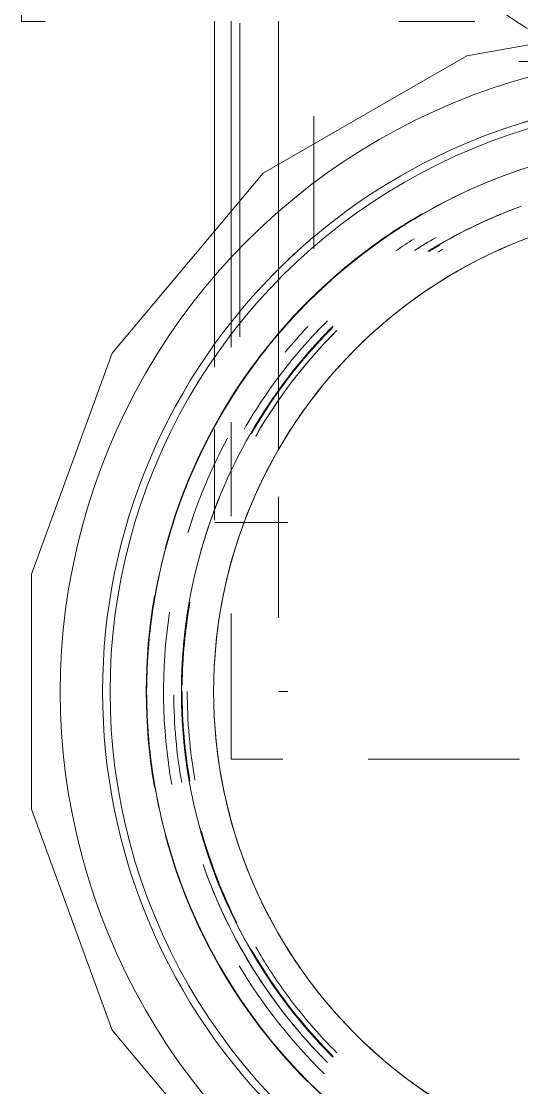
# Model space of a CAD drawing. Header units: metres. Extents: x 149 to 429, y -3 to 162.
# Drawn here: x 355.8478 to 355.9217, y 96.0434 to 96.201 of the extents above; entities that cross this region are included whole.
import ezdxf

# ---------------------------------------------------------------- set-up
doc = ezdxf.new("R2010")
doc.units = ezdxf.units.M
doc.layers.add('P-PIPE', color=7, linetype='Continuous', lineweight=5)
doc.layers.add('P-SANR-FIXT', color=7, linetype='Continuous', lineweight=5)

# ---------------------------------------------------------------- blocks, each defined once
blk = doc.blocks.new('Bomba Jacuzzi1 - 15B-T 1_1_2CV TRIF_220_380V _1 1_2CV_-V121-TÉRREO 1_20 - Dependente 2')
at = {"layer": 'P-SANR-FIXT', "color": 254, "lineweight": 15, "true_color": 0xd3d3d3}
for p, q in [((0.1535, 0.1000000000000005), (0.09902800000000002, 0.1000000000000005)), ((0.09902800000000002, 0.1000000000000006), (0.1535, 0.1000000000000006)), ((0.09902800000000002, 0.1000000000000006), (0.1535, 0.1000000000000006)), ((0.09905599999993797, 0.07147000000000037), (0.0479579082981226, 0.07147000000000037)), ((0.03983716857422842, 0.06899999999993234), (0.02594911746128692, 0.06899999999993234)), ((0.05242102550234311, 0.06772500000000041), (0.09878500888999846, 0.06772500000000041)), ((0.03579571668968001, 0.06200000000000031), (0.05924381481993751, 0.06200000000000031)), ((0.09905599999993886, 0.06200000000000031), (0.05924381481993751, 0.06200000000000031))]:
    blk.add_line(p, q, dxfattribs=at)
at = {"layer": 'P-SANR-FIXT', "color": 254, "lineweight": 15, "true_color": 0xe9e9e9}
for p, q in [((0.09902800000000002, 0.1000000000000005), (0.09902800000000002, 0.09650000000000053)), ((0.09902800000000002, 0.09650000000000054), (0.09902800000000002, 0.1000000000000006)), ((-0.01000000000000001, 0.06900000000000042), (-0.01000000000000001, 0.06374768774327914)), ((0, 0.06200000000000031), (0, 0.06062169217955394)), ((0.09311510000000002, 0.02652500000000036), (0.09311510000000002, 0.0229713238353825))]:
    blk.add_line(p, q, dxfattribs=at)
at = {"layer": 'P-SANR-FIXT', "color": 9, "lineweight": 15, "true_color": 0xc0c0c0}
for p, q in [((0.1535, 0.1000000000000005), (0.09902800000000002, 0.1000000000000005)), ((0.0479579082981226, 0.07147000000000037), (0.09905599999993797, 0.07147000000000037)), ((0.09905600000013966, 0.06899999999993234), (0.05090153967197403, 0.06899999999993234)), ((0.05924381481993751, 0.06200000000000031), (0.09905599999993886, 0.06200000000000031))]:
    blk.add_line(p, q, dxfattribs=at)
at = {"layer": 'P-SANR-FIXT', "color": 7, "lineweight": 15, "true_color": 0xfafafa}
for p, q in [((0.025, 0.06062169217956413), (0.025, 0.07147000000000037)), ((0.09902800000000002, 0.04425000000000057), (0.09902800000000002, 0.03300000000000055))]:
    blk.add_line(p, q, dxfattribs=at)
at = {"layer": 'P-SANR-FIXT', "color": 7, "lineweight": 15, "true_color": 0xefefef}
for p, q in [((0.025, 0.07147000000000037), (0.025, 0.06062169217956412)), ((-0.01000000000000001, 0.06374768774327914), (-0.01000000000000001, 0.06136842331481991)), ((0.02877572674529154, 0.06200000000000031), (0.01661284993070709, 0.06200000000000031)), ((0.06544093350146538, 0.05680000000000045), (0.08503032854879675, 0.05680000000000045)), ((0.09311510000000002, 0.02652500000000036), (0.09311510000000002, 0.02297132383538264))]:
    blk.add_line(p, q, dxfattribs=at)
at = {"layer": 'P-SANR-FIXT', "color": 254, "lineweight": 15, "true_color": 0xe0e0e0}
for p, q in [((0.02532207243563857, 0.07147000000000037), (0.03873347263779792, 0.07147000000000037)), ((0.01153630023518599, 0.06899999999993234), (-0.009999999999824469, 0.06899999999993234)), ((0.09878500888999846, 0.06772500000000041), (0.05242102550234311, 0.06772500000000041)), ((0.01093227280391171, 0.06200000000000031), (0.02877572674529153, 0.06200000000000031)), ((-0.01000000000000001, 0.04879036790187211), (-0.01000000000000001, 0.02640515683319151))]:
    blk.add_line(p, q, dxfattribs=at)
at = {"layer": 'P-SANR-FIXT', "color": 7, "lineweight": 15, "true_color": 0xf3f3f3}
for p, q in [((-0.01000000000000001, 0.06900000000000042), (-0.01000000000000001, 0.06374768774327928)), ((0, 0.06062169217955393), (0, 0.06200000000000031)), ((0.08503032854879675, 0.05680000000000045), (0.06544093350146538, 0.05680000000000045))]:
    blk.add_line(p, q, dxfattribs=at)
at = {"layer": 'P-SANR-FIXT', "color": 7, "lineweight": 15, "true_color": 0xfbfbfb}
for p, q in [((0.025, 0.06062169217952707), (0.025, 0.06772500000000041)), ((0.09902800000000002, 0.03300000000000057), (0.09902800000000002, 0.04425000000000058))]:
    blk.add_line(p, q, dxfattribs=at)
at = {"layer": 'P-SANR-FIXT', "color": 7, "lineweight": 15, "true_color": 0xf8f8f8}
for p, q in [((0.025, 0.06772500000000041), (0.025, 0.06062169217952706)), ((-0.01000000000000001, 0.06374768774327928), (-0.01000000000000001, 0.06136842331482006))]:
    blk.add_line(p, q, dxfattribs=at)
at = {"layer": 'P-SANR-FIXT', "color": 9, "lineweight": 15, "true_color": 0xc0c0c0, "flags": 128}
blk.add_lwpolyline([(0.09999998131676355, 5.050566449236575e-16), (0.09396924395872282, 0.0342020127350565), (0.07660442781418467, 0.06427875796631603), (0.04999998598757245, 0.08660253633340473), (0.01736480680291962, 0.09848077070137191), (-0.01736482548615646, 0.09848077070137187), (-0.05000000467080925, 0.08660253633340458), (-0.07660444649742139, 0.06427875796631578), (-0.09396926264195941, 0.03420201273505619), (-0.1, 1.954921369333039e-16)], dxfattribs=at)
at = {"layer": 'P-SANR-FIXT', "color": 9, "lineweight": 15, "true_color": 0xc0c0c0}
for centre, radius, start, end in [((0, 1.023625628704395e-16), 0.08689609248961411, 359.9999999999994, 179.9999999999995), ((0, 1.127187232441429e-16), 0.08149000000000008, 359.9999999999996, 179.9999999999996), ((0, 1.127187232441429e-16), 0.07159999999999996, 7.824164516400251e-13, 180.0000000000004)]:
    blk.add_arc(centre, radius, start, end, dxfattribs=at)
at = {"layer": 'P-SANR-FIXT', "color": 254, "lineweight": 15, "true_color": 0xd3d3d3}
for centre, radius, start, end in [((0, 1.290458026391406e-16), 0.08689609248961411, 359.9999999999994, 179.9999999999995), ((0, 2.844391389089651e-16), 0.08154999999999998, 80.0127165999975, 99.98728340000247), ((0, 2.876365812198856e-16), 0.08155, 80.01271659999787, 99.9872834000029), ((0, 3.521183344901147e-16), 0.07898999999999999, 81.45566697393654, 99.99783366594279), ((0, 2.844391389089651e-16), 0.08155000000000005, 105, 135), ((0, 2.876365812198856e-16), 0.08154999999999993, 105.0000000000004, 135.0000000000004), ((0, 2.844391389089651e-16), 0.08154999999999993, 44.99999999999996, 74.99999999999996), ((0, 1.431086360526023e-16), 0.07635299999999996, 67.49999999999972, 112.4999999999996), ((0, 2.167599433278156e-16), 0.07634999999999997, 80.01271659999966, 99.98728340000034), ((0, 2.19957385638736e-16), 0.07634999999999999, 80.0127166, 99.98728340000076), ((0, 2.167599433278156e-16), 0.07635000000000003, 105, 135), ((0, 2.167599433278156e-16), 0.07634999999999995, 44.99999999999996, 74.99999999999996), ((0, 2.19957385638736e-16), 0.07635000000000004, 45.00000000000041, 75.00000000000041), ((0, 1.431086360526023e-16), 0.07635300000000009, 125.9844100194694, 134.9999999999996), ((0, 1.431086360526023e-16), 0.07635299999999993, 44.99999999999967, 54.01558998056069), ((0, 2.19957385638736e-16), 0.07634999999999993, 126.7985857684065, 135.0000000000004), ((0, 2.167599433278156e-16), 0.07634999999999996, 20.01271660010199, 31.56017835352662), ((0, 1.431086360526023e-16), 0.07635299999999995, 22.49999999999967, 30.22413034806564), ((0, 2.19957385638736e-16), 0.07635000000000007, 20.0127166001024, 30.00000000000044)]:
    blk.add_arc(centre, radius, start, end, dxfattribs=at)
at = {"layer": 'P-SANR-FIXT', "color": 254, "lineweight": 15, "true_color": 0xe0e0e0}
for centre, radius, start, end in [((0, 3.553157768010351e-16), 0.07898999999999999, 81.45566697393693, 99.99783366594319), ((0, 3.859579322806895e-16), 0.07749, 90.36142020589159, 99.9872833999778), ((0, 3.891553745916099e-16), 0.07748999999999998, 90.36142020589203, 99.98728339997821), ((0, 2.876365812198856e-16), 0.08155000000000005, 60.00000000000038, 75.0000000000004), ((0, 4.197975300712642e-16), 0.07624499999999997, 89.99999999999994, 99.98728339997079), ((0, 4.229949723821846e-16), 0.076245, 90.00000000000038, 99.98728339997123), ((0, 3.521183344901147e-16), 0.07898999999999994, 61.68274863901873, 72.71298052115198), ((0, 2.19957385638736e-16), 0.07634999999999995, 105.0000000000004, 126.7985857684065), ((0, 3.521183344901147e-16), 0.07899000000000005, 120.8413743195094, 135.631030739632), ((0, 2.844391389089651e-16), 0.08154999999999997, 29.99999999999996, 36.67295913215919), ((0, 2.19957385638736e-16), 0.07635000000000006, 30.00000000000044, 31.56017835352702)]:
    blk.add_arc(centre, radius, start, end, dxfattribs=at)
at = {"layer": 'P-SANR-FIXT', "color": 254, "lineweight": 15, "true_color": 0xe9e9e9}
for centre, radius, start, end in [((0, 4.197975300712642e-16), 0.076245, 80.01271660002915, 89.27107634586771), ((0, 4.229949723821846e-16), 0.07624500000000002, 80.01271660002953, 89.27107634586812), ((0, 4.874767256524138e-16), 0.07549499999999996, 89.99999999999994, 99.98728339993099), ((0, 4.906741679633342e-16), 0.07549499999999999, 90.00000000000037, 99.98728339993141), ((0, 3.859579322806895e-16), 0.07749000000000006, 109.253597996844, 135), ((0, 3.891553745916099e-16), 0.07748999999999993, 109.2535979968444, 120.0000000000004), ((0, 3.553157768010351e-16), 0.07898999999999994, 120.8413743195098, 135.6310307396325), ((0, 3.891553745916099e-16), 0.07748999999999993, 127.901126571497, 135.0000000000004), ((0, 4.197975300712642e-16), 0.07624500000000009, 126.6953777569607, 135), ((0, 4.229949723821846e-16), 0.07624499999999995, 126.6953777569611, 135.0000000000004), ((0, 2.876365812198856e-16), 0.08155000000000008, 45.00000000000043, 48.42265820527614), ((0, 2.844391389089651e-16), 0.08154999999999994, 36.67295913215919, 44.99999999999996)]:
    blk.add_arc(centre, radius, start, end, dxfattribs=at)
at = {"layer": 'P-SANR-FIXT', "color": 7, "lineweight": 15, "true_color": 0xefefef}
for centre, radius, start, end in [((0, 4.197975300712642e-16), 0.07624500000000006, 105.7289236541785, 116.6508030067677), ((0, 3.891553745916099e-16), 0.07748999999999993, 120.0000000000004, 127.901126571497), ((0, 4.874767256524138e-16), 0.07549500000000008, 125.9498286968761, 134.9999999999999), ((0, 2.876365812198856e-16), 0.08155000000000008, 30.00000000000045, 36.67295913215963), ((0, 3.521183344901147e-16), 0.07898999999999995, 32.10343579877342, 34.45729263892767)]:
    blk.add_arc(centre, radius, start, end, dxfattribs=at)
at = {"layer": 'P-SANR-FIXT', "color": 7, "lineweight": 15, "true_color": 0xf3f3f3}
for centre, radius, start, end in [((0, 4.229949723821846e-16), 0.07624499999999997, 105.7289236541789, 116.6508030067681), ((0, 3.859579322806895e-16), 0.07748999999999995, 52.09887342850346, 59.99999999999997), ((0, 4.197975300712642e-16), 0.07624500000000008, 120, 126.6953777569607), ((0, 4.906741679633342e-16), 0.07549499999999995, 125.9498286968766, 135.0000000000004), ((0, 3.521183344901147e-16), 0.07898999999999994, 46.89309221889605, 50.58004852280796), ((0, 2.876365812198856e-16), 0.08155000000000008, 36.67295913215963, 45.00000000000043)]:
    blk.add_arc(centre, radius, start, end, dxfattribs=at)
at = {"layer": 'P-SANR-FIXT', "color": 7, "lineweight": 15, "true_color": 0xf8f8f8}
for centre, radius, start, end in [((0, 3.891553745916099e-16), 0.07749000000000006, 52.09887342850394, 60.00000000000041), ((0, 4.906741679633342e-16), 0.07549499999999994, 120.0000000000004, 125.9498286968766), ((0, 4.197975300712642e-16), 0.07624499999999997, 53.30462224303926, 59.99999999999997), ((0, 3.859579322806895e-16), 0.07748999999999995, 44.99999999999996, 52.09887342850345), ((0, 3.553157768010351e-16), 0.07899000000000007, 46.89309221889653, 50.5800485228084), ((0, 3.553157768010351e-16), 0.07899000000000007, 32.10343579877384, 34.45729263892809)]:
    blk.add_arc(centre, radius, start, end, dxfattribs=at)
at = {"layer": 'P-SANR-FIXT', "color": 7, "lineweight": 15, "true_color": 0xf6f6f6}
for centre, radius, start, end in [((0, 4.229949723821846e-16), 0.07624499999999997, 120.0000000000004, 126.6953777569611), ((0, 4.874767256524138e-16), 0.07549500000000006, 120, 125.9498286968761)]:
    blk.add_arc(centre, radius, start, end, dxfattribs=at)
at = {"layer": 'P-SANR-FIXT', "color": 7, "lineweight": 15, "true_color": 0xfbfbfb}
for centre, radius, start, end in [((0, 4.874767256524138e-16), 0.07549499999999994, 44.99999999999995, 59.99999999999994), ((0, 4.906741679633342e-16), 0.07549500000000008, 45.00000000000041, 54.05017130312427), ((0, 4.229949723821846e-16), 0.07624500000000009, 45.00000000000042, 53.30462224303974), ((0, 3.891553745916099e-16), 0.07749000000000007, 45.00000000000043, 52.09887342850395), ((0, 4.197975300712642e-16), 0.07624499999999998, 29.99999999999996, 31.44975632430225)]:
    blk.add_arc(centre, radius, start, end, dxfattribs=at)
at = {"layer": 'P-SANR-FIXT', "color": 7, "lineweight": 15, "true_color": 0xfcfcfc}
for centre, radius, start, end in [((0, 4.906741679633342e-16), 0.07549500000000006, 54.05017130312425, 60.00000000000039), ((0, 3.859579322806895e-16), 0.07748999999999996, 29.99999999999996, 32.73978438369355), ((0, 3.891553745916099e-16), 0.07749000000000006, 30.00000000000044, 32.73978438369399), ((0, 4.229949723821846e-16), 0.07624500000000008, 30.00000000000044, 31.44975632430268), ((0, 4.874767256524138e-16), 0.07549499999999998, 29.99999999999996, 30.65209499090624), ((0, 4.906741679633342e-16), 0.07549500000000009, 30.00000000000044, 30.65209499090666)]:
    blk.add_arc(centre, radius, start, end, dxfattribs=at)
at = {"layer": 'P-SANR-FIXT', "color": 7, "lineweight": 15, "true_color": 0xfafafa}
for centre, radius, start, end in [((0, 4.229949723821846e-16), 0.07624500000000008, 53.30462224303974, 60.00000000000041), ((0, 4.197975300712642e-16), 0.07624499999999997, 44.99999999999996, 53.30462224303926)]:
    blk.add_arc(centre, radius, start, end, dxfattribs=at)
at = {"layer": 'P-SANR-FIXT', "color": 9, "lineweight": 15, "true_color": 0xc0c0c0}
for centre, major_axis, ratio, start_param, end_param in [((-8.872786700619351e-06, 1.194313342431606e-16), (1.85329449417384e-09, 0.09424203516568411), 0.9999999532919074, 4.712389000049942, 7.853981653639738), ((-3.064626870619938e-06, 1.531878561429779e-16), (0, 0.08799999999999779), 0.9999999532919058, 5.482597543420345, 7.083773070939086), ((6.456456463216353e-18, 1.709992020943752e-16), (0, 0.08799999999999779), 0.9999999532919058, 5.482597543421341, 7.083773070939079), ((-3.064626870619938e-06, 1.531878561429779e-16), (0, 0.08799999999999765), 0.999999953291909, 4.712388980384688, 5.410520681182419), ((6.456456463216353e-18, 1.709992020943752e-16), (1.730535956371782e-09, 0.0879999999999977), 0.9999999532919076, 4.71238900004986, 5.410520700847592)]:
    blk.add_ellipse(centre, major_axis=major_axis, ratio=ratio, start_param=start_param, end_param=end_param, dxfattribs=at)
at = {"layer": 'P-SANR-FIXT', "color": 254, "lineweight": 15, "true_color": 0xd3d3d3}
for centre, major_axis, ratio, start_param, end_param in [((-3.064626870619938e-06, 1.531878561429779e-16), (0, 0.08799999999999765), 0.999999953291909, 5.410520681182419, 5.482597543420347), ((6.456456463216353e-18, 1.709992020943752e-16), (0, 0.08799999999999779), 0.9999999532919058, 5.410520681182411, 5.482597543421341)]:
    blk.add_ellipse(centre, major_axis=major_axis, ratio=ratio, start_param=start_param, end_param=end_param, dxfattribs=at)
at = {"layer": 'P-SANR-FIXT', "color": 9, "lineweight": 15, "true_color": 0xc0c0c0}
for points, knots in [([(-0.08149, 6.915610263412785e-16), (-0.08148999999999998, 0.005333582773260973), (-0.08043936840709714, 0.01600059014543053), (-0.0757721031800545, 0.0313863415192503), (-0.06819284841398482, 0.04556576560923738), (-0.05799301510907046, 0.05799445858359879), (-0.04556408001983154, 0.0681929903311892), (-0.02665942578964575, 0.0783037554691922), (7.537335626577962e-07, 0.08361310612496461), (0.03199919312469778, 0.07724569004400805), (0.05912412820276933, 0.05912064882930373), (0.07724849923916756, 0.03199308827359808), (0.0814900000000001, 0.01066357034138363), (0.08149000000000003, -6.285110452919352e-16)], [-1, -1, -1, -1, -0.9375, -0.875, -0.8125, -0.75, -0.6875, -0.625, -0.5, -0.375, -0.25, -0.125, 0, 0, 0, 0]), ([(0.07160000000000001, 8.170372942311886e-16), (0.07159999999999996, 0.004996843003584869), (0.07055012434632335, 0.01499139778632501), (0.06589111025518522, 0.02933330300252009), (0.05835243489548379, 0.04239177096085897), (0.04826334414661269, 0.05359771425668258), (0.0360648502580706, 0.0624614457847582), (0.02229012284592068, 0.06859358641576921), (0.002624721371722811, 0.07278074740840991), (-0.02278000513027219, 0.07011875253094395), (-0.04933087644795584, 0.05478847502356465), (-0.06735058388932334, 0.02998633844027752), (-0.0716000000000001, 0.009997411137902276), (-0.07160000000000001, -3.300021714225388e-16)], [-1, -1, -1, -1, -0.9333333333333333, -0.8666666666666667, -0.8, -0.7333333333333333, -0.6666666666666666, -0.6, -0.5333333333333333, -0.4, -0.2666666666666667, -0.1333333333333333, 0, 0, 0, 0])]:
    blk.add_open_spline(points, degree=3, knots=knots, dxfattribs=at)
blk = doc.blocks.new('AF_Soldavel_Uniao - Standard-V129-TÉRREO 1_20 - Dependente 2')
at = {"layer": 'P-PIPE', "color": 4, "lineweight": 15, "true_color": 0x00ffff}
for p, q in [((149.5328222662919, 96.2832204922911), (149.5324099444893, 96.28493974059516)), ((149.5328222662919, 96.2832204922911), (149.5324099444893, 96.28493974059516)), ((149.5530260346183, 96.28493974059516), (149.5526137128157, 96.2832204922911)), ((149.5530260346183, 96.28493974059516), (149.5526137128157, 96.2832204922911)), ((149.5257936532354, 96.28278997725076), (149.5264706266881, 96.28115671948046)), ((149.5257936532354, 96.28278997725076), (149.5264706266881, 96.28115671948046)), ((149.5589653524194, 96.28115671948046), (149.5596423258721, 96.28278997725076)), ((149.5589653524194, 96.28115671948046), (149.5596423258721, 96.28278997725076)), ((149.5104590101071, 96.26952359909222), (149.5091148859635, 96.27067214351304)), ((149.5104590101071, 96.26952359909222), (149.5091148859635, 96.27067214351304)), ((149.5763210931441, 96.27067214351304), (149.5749769690005, 96.26952359909222)), ((149.5763210931441, 96.27067214351304), (149.5749769690005, 96.26952359909222)), ((149.5050257930891, 96.2650439900096), (149.5065334809477, 96.26412057172894)), ((149.5050257930891, 96.2650439900096), (149.5065334809477, 96.26412057172894)), ((149.5004175876286, 96.24529778754557), (149.4986550708817, 96.24543692315194)), ((149.5004175876286, 96.24529778754557), (149.4986550708817, 96.24543692315194)), ((149.4986550708817, 96.23848014283388), (149.5004175876286, 96.23861927844025)), ((149.4986550708817, 96.23848014283388), (149.5004175876286, 96.23861927844025)), ((149.5065334809477, 96.21979649425688), (149.5050257930891, 96.2188730759762)), ((149.5065334809477, 96.21979649425688), (149.5050257930891, 96.2188730759762)), ((149.5091148859635, 96.2132449224728), (149.5104590101071, 96.21439346689358)), ((149.5091148859635, 96.2132449224728), (149.5104590101071, 96.21439346689358)), ((149.5749769690005, 96.21439346689358), (149.5763210931441, 96.2132449224728)), ((149.5749769690005, 96.21439346689358), (149.5763210931441, 96.2132449224728)), ((149.5264706266881, 96.20276034650537), (149.5257936532354, 96.20112708873506)), ((149.5264706266881, 96.20276034650537), (149.5257936532354, 96.20112708873506)), ((149.5596423258721, 96.20112708873506), (149.5589653524194, 96.20276034650537)), ((149.5596423258722, 96.20112708873506), (149.5589653524194, 96.20276034650537)), ((149.5324099444893, 96.19897732539064), (149.5328222662919, 96.20069657369476)), ((149.5324099444893, 96.19897732539064), (149.5328222662919, 96.20069657369476)), ((149.5526137128157, 96.20069657369476), (149.5530260346183, 96.19897732539064)), ((149.5526137128157, 96.20069657369476), (149.5530260346183, 96.19897732539064))]:
    blk.add_line(p, q, dxfattribs=at)
for radius, start, end in [(0.04420000000001778, 90, 269.9999999999996), (0.04419999999999809, 90, 103.486349230046), (0.04420000000000069, 30.00000000001039, 90), (0.04420000000001778, 76.513650769993, 90), (0.04420000000000095, 103.4863492300432, 112.513650769967), (0.04419999999999146, 67.48634923002543, 76.51365076998785), (0.04243199999999919, 76.51365076998142, 103.4863492300186), (0.04243199999999919, 76.51365076998142, 103.4863492300186), (0.04420000000000861, 112.5136507699731, 139.4863492300066), (0.04420000000000095, 40.51365076999836, 67.48634923003048), (0.0424319999999966, 112.513650769979, 139.4863492300352), (0.0424319999999966, 112.513650769979, 139.4863492300352), (0.04243199999999826, 40.51365076999744, 67.48634923002656), (0.04243200000001986, 40.51365076998692, 67.48634923003688), (0.03069999999999595, 90, 135), (0.03069999999999595, 90, 135), (0.03069999999999595, 90, 135), (0.0306999999999929, 90, 135), (0.03070000000001281, 15.00000000000395, 90), (0.03070000000001281, 15.00000000000395, 90), (0.03070000000001281, 15.00000000000395, 90), (0.03069999999999595, 14.99999999999583, 90), (0.04420000000000135, 139.4863492300066, 148.5136507699927), (0.04420000000000861, 31.48634923000728, 40.51365076999345), (0.04419999999999625, 148.5136507699933, 175.4863492299956), (0.0424320000000037, 148.5136507699917, 175.4863492300137), (0.0424320000000037, 148.5136507699917, 175.4863492300137), (0.0307000000000024, 150.0000000000104, 269.9999999999996), (0.0307000000000024, 150.0000000000104, 269.9999999999996), (0.0307000000000024, 150.0000000000104, 269.9999999999996), (0.03069999999999595, 150.0000000000146, 269.9999999999996), (0.04419999999999625, 175.4863492299956, 184.513650770004), (0.02499999999999454, 180, 194.9999999999975), (0.02500000000000568, 180, 195.0000000000056), (0.02500000000000568, 180, 195.0000000000056), (0.02499999999999454, 180, 194.9999999999975), (0.04420000000000135, 184.5136507700034, 211.4863492300183), (0.0424319999999998, 184.5136507699854, 211.4863492300051), (0.0424319999999998, 184.5136507699854, 211.4863492300051), (0.03069999999999595, 269.9999999999996, 345.0000000000039), (0.03069999999999595, 269.9999999999996, 345.0000000000039), (0.03069999999999595, 269.9999999999996, 345.0000000000039), (0.03070000000001281, 269.9999999999996, 344.9999999999957), (0.02499999999999454, 329.9999999999837, 345.0000000000018), (0.02499999999998652, 329.9999999999907, 345.0000000000059), (0.02499999999998652, 329.9999999999907, 345.0000000000059), (0.02499999999999454, 329.9999999999837, 345.0000000000018), (0.02499999999999618, 299.9999999999874, 314.9999999999997), (0.02499999999998652, 299.9999999999945, 315.0000000000078), (0.02499999999998652, 299.9999999999945, 315.0000000000078), (0.02499999999999618, 299.9999999999874, 314.9999999999997), (0.04420000000001778, 269.9999999999996, 329.9999999999842), (0.04420000000000861, 211.486349230028, 220.513650769985), (0.04420000000000135, 319.486349230025, 328.5136507699809), (0.04243200000001986, 220.5136507700022, 247.48634923003), (0.04243200000001986, 220.5136507700022, 247.48634923003), (0.0424319999999966, 292.5136507699797, 319.4863492300115), (0.0424319999999966, 292.5136507699797, 319.4863492300115), (0.04420000000000095, 220.5136507699875, 247.4863492300326), (0.04420000000000861, 292.5136507699684, 319.4863492300143), (0.04419999999999809, 247.4863492300218, 256.5136507699538), (0.04420000000001183, 283.4863492300027, 292.5136507700007), (0.04243199999999919, 256.5136507699796, 283.4863492300197), (0.04243199999999919, 256.5136507699796, 283.4863492300197), (0.04420000000001778, 256.5136507699611, 269.9999999999996), (0.04419999999999146, 269.9999999999996, 283.4863492300116)]:
    blk.add_arc((149.5427179895538, 96.24195853299291), radius, start, end, dxfattribs=at)
blk = doc.blocks.new('AF_Soldavel_Valvula de Retencao - Soldável - 50 mm-3999613-TÉRREO 1_20 - Dependente 2')
at = {"layer": 'P-PIPE', "color": 4, "lineweight": 15, "true_color": 0x00ffff}
for centre, radius, start, end in [((149.5427179895538, 96.2419585329929), 0.04901000000000977, 90, 269.9999999999996), ((149.5427179895538, 96.2419585329929), 0.04901000000000977, 90, 269.9999999999996), ((149.5427179895538, 96.2419585329929), 0.04901000000000363, 30.00000000000415, 90), ((149.5427179895538, 96.2419585329929), 0.04901000000000977, 30.00000000001134, 90), ((149.5427179895538, 96.24195853299298), 0.04722999999916055, 90, 269.9999999999996), ((149.5427179895538, 96.2419585329929), 0.04723000000001321, 90, 269.9999999999996), ((149.5427179895538, 96.24195853299298), 0.04723000000083744, 30.7583889382749, 90), ((149.5427179895538, 96.2419585329929), 0.04722999999998478, 30.75873572859257, 90), ((149.5427179895538, 96.2419585329929), 0.04255000000000564, 90, 269.9999999999996), ((149.5427179895538, 96.2419585329929), 0.04255000000000564, 30.00000000001085, 90), ((149.5427179895538, 96.2419585329929), 0.04068000000000893, 90, 269.9999999999996), ((149.5427179895538, 96.2419585329929), 0.04068000000000893, 90, 269.9999999999996), ((149.5427179895538, 96.2419585329929), 0.04068000000000893, 30.00000000001405, 90), ((149.5427179895538, 96.2419585329929), 0.04068000000000893, 30.00000000001405, 90), ((149.5427179895538, 96.2419585329929), 0.03052000000000274, 90, 135), ((149.5427179895538, 96.2419585329929), 0.03052000000000274, 90, 135), ((149.5427179895538, 96.2419585329929), 0.03051999999999566, 90, 135), ((149.5427179895538, 96.2419585329929), 0.03052000000000016, 90, 130.0000000000274), ((149.5427179895538, 96.2419585329929), 0.03051999999999566, 15.0000000000024, 90), ((149.5427179895538, 96.2419585329929), 0.03051999999999566, 15.0000000000024, 90), ((149.5427179895538, 96.2419585329929), 0.03051999999999566, 9.999999999991166, 90), ((149.5427179895538, 96.2419585329929), 0.03052000000000495, 15.0000000000024, 90), ((149.5427179895538, 96.2419585329929), 0.02500000000000568, 90, 104.9999999999894), ((149.5427179895538, 96.2419585329929), 0.02499999999999454, 90, 104.9999999999973), ((149.5427179895538, 96.2419585329929), 0.02499999999999454, 75.00000000000274, 90), ((149.5427179895538, 96.2419585329929), 0.02499999999997726, 74.99999999999433, 90), ((149.5427179895538, 96.2419585329929), 0.03051999999999566, 150.0000000000182, 269.9999999999996), ((149.5427179895538, 96.2419585329929), 0.03051999999999566, 150.0000000000182, 269.9999999999996), ((149.5427179895538, 96.2419585329929), 0.03051999999999566, 150.0000000000182, 269.9999999999996), ((149.5427179895538, 96.2419585329929), 0.03052000000001958, 150.0000000000025, 269.9999999999996), ((149.5427179895538, 96.24195853299278), 0.02500000000000568, 180, 195.0000000000056), ((149.5427179895538, 96.2419585329929), 0.02500000000000568, 180, 195.0000000000056), ((149.5427179895538, 96.2419585329929), 0.02499999999999454, 180, 194.9999999999896), ((149.5427179895538, 96.24195853299278), 0.02499999999999454, 180, 194.9999999999817), ((149.5427179895538, 96.2419585329929), 0.03052000000000564, 269.9999999999996, 349.9999999999785), ((149.5427179895538, 96.2419585329929), 0.03052000000000495, 269.9999999999996, 344.9999999999972), ((149.5427179895538, 96.2419585329929), 0.03052000000000495, 269.9999999999996, 344.9999999999972), ((149.5427179895538, 96.2419585329929), 0.03051999999999566, 269.9999999999996, 344.9999999999972), ((149.5427179895538, 96.2419585329929), 0.02499999999998652, 299.9999999999904, 345.000000000013), ((149.5427179895538, 96.2419585329929), 0.02499999999999454, 299.9999999999711, 345.0000000000018), ((149.5427179895538, 96.24195853299278), 0.02499999999998652, 330.0000000000363, 345.000000000016), ((149.5427179895538, 96.24195853299278), 0.02499999999999454, 330.0000000000119, 345.0000000000018), ((149.5427179895538, 96.24195853299278), 0.02499999999998652, 300.0000000000015, 315.0000000000159), ((149.5427179895538, 96.24195853299278), 0.02499999999999618, 299.9999999999874, 314.9999999999997), ((149.5427179895538, 96.2419585329929), 0.04068000000000231, 269.9999999999996, 329.9999999999943), ((149.5427179895538, 96.2419585329929), 0.04068000000000231, 269.9999999999996, 329.9999999999943), ((149.5427179895538, 96.2419585329929), 0.04254999999999169, 269.9999999999996, 329.999999999996), ((149.5427179895538, 96.2419585329929), 0.04723000000002281, 269.9999999999996, 329.1485223883228), ((149.5427179895538, 96.24195853299298), 0.04723000000084462, 269.9999999999996, 329.1483520525941), ((149.5427179895538, 96.2419585329929), 0.04901000000000977, 269.9999999999996, 329.9999999999955), ((149.5427179895538, 96.2419585329929), 0.04901000000000363, 269.9999999999996, 329.9999999999955)]:
    blk.add_arc(centre, radius, start, end, dxfattribs=at)

msp = doc.modelspace()

# ---------------------------------------------------------------- block references
at = {"layer": 'P-PIPE', "color": 4, "lineweight": 15, "true_color": 0x00ffff}
for name in ['AF_Soldavel_Valvula de Retencao - Soldável - 50 mm-3999613-TÉRREO 1_20 - Dependente 2', 'AF_Soldavel_Uniao - Standard-V129-TÉRREO 1_20 - Dependente 2']:
    msp.add_blockref(name, (206.4050371545499, 0), dxfattribs=at)
at = {"layer": 'P-SANR-FIXT', "color": 254, "lineweight": 15, "true_color": 0xd3d3d3, "rotation": 89.99999999999915}
msp.add_blockref('Bomba Jacuzzi1 - 15B-T 1_1_2CV TRIF_220_380V _1 1_2CV_-V121-TÉRREO 1_20 - Dependente 2', (355.9477551441037, 96.10195853299291), dxfattribs=at)

doc.saveas('drawing.dxf')
